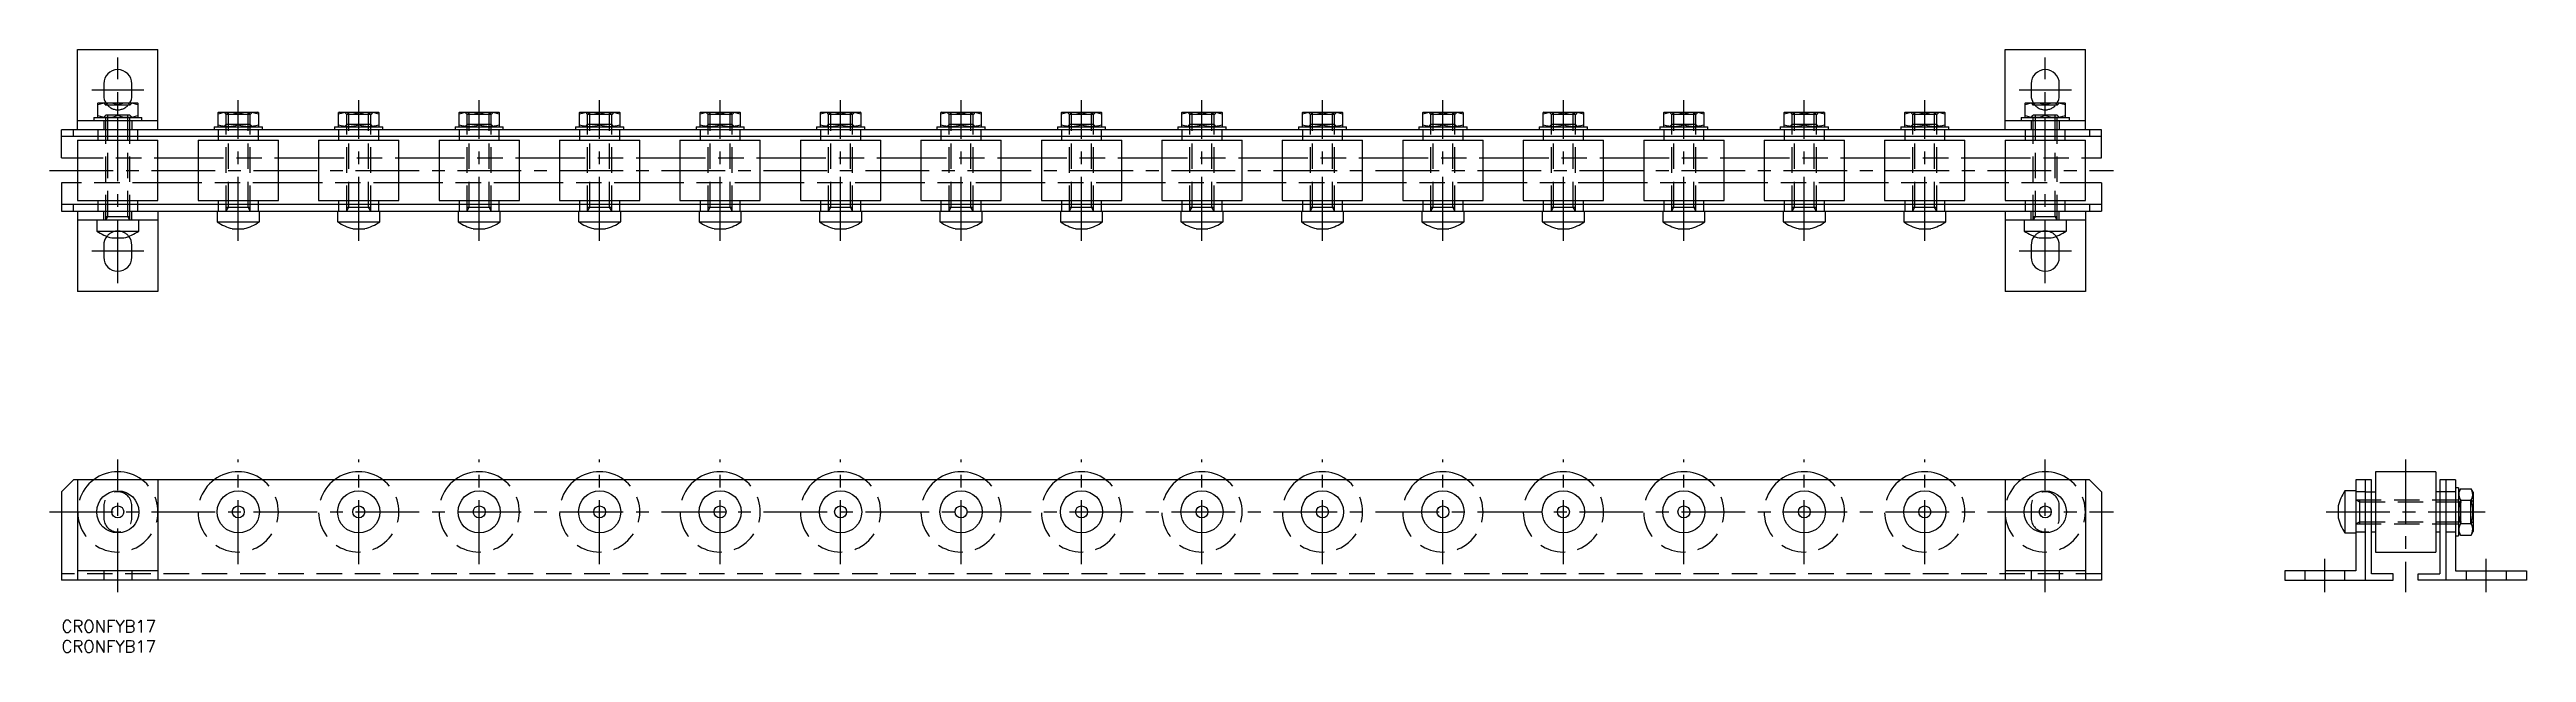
# Model space of a CAD drawing. Extents: x -3 to 614, y -8 to 142.
import ezdxf

# ---------------------------------------------------------------- set-up
doc = ezdxf.new("R2010")
doc.units = 0
doc.header["$LTSCALE"] = 0.5
doc.linetypes.add('CENTER', pattern=[50.8, 31.75, -6.35, 6.35, -6.35])
doc.linetypes.add('DASHED', pattern=[19.05, 12.7, -6.35])
for name, color, linetype in [('MSM_CENTER', 1, 'CENTER'), ('MSM_CONTINUOUS', 7, 'CONTINUOUS'), ('MSM_DASHED', 4, 'DASHED'), ('MSM_PART_NUMBER', 7, 'CONTINUOUS')]:
    doc.layers.add(name, color=color, linetype=linetype)
doc.styles.get("Standard").update_dxf_attribs({"font": 'txt.shx', "height": 3, "bigfont": 'bigfont.shx'})

# ---------------------------------------------------------------- blocks, each defined once
blk = doc.blocks.new('*U45')
at = {"layer": 'MSM_PART_NUMBER'}
blk.add_text('CRONFYB17', height=3, dxfattribs=at).set_placement((0, -3))
blk = doc.blocks.new('*U46')
at = {"layer": 'MSM_PART_NUMBER'}
blk.add_text('CRONFYB17', height=3, dxfattribs=at).set_placement((0, -8))

msp = doc.modelspace()

# ---------------------------------------------------------------- linework, layer by layer
at = {"layer": 'MSM_CENTER'}
for p, q in [((14, 83.91), (14, 140.11)), ((494, 83.91), (494, 140.11)), ((7.5, 132.11), (20.5, 132.11)), ((487.5, 132.11), (500.5, 132.11)), ((44, 94.51), (44, 129.51)), ((74, 94.51), (74, 129.51)), ((104, 94.51), (104, 129.51)), ((134, 94.51), (134, 129.51)), ((164, 94.51), (164, 129.51)), ((194, 94.51), (194, 129.51)), ((224, 94.51), (224, 129.51)), ((254, 94.51), (254, 129.51)), ((284, 94.51), (284, 129.51)), ((314, 94.51), (314, 129.51)), ((344, 94.51), (344, 129.51)), ((374, 94.51), (374, 129.51)), ((404, 94.51), (404, 129.51)), ((434, 94.51), (434, 129.51)), ((464, 94.51), (464, 129.51)), ((-3, 112.01), (511, 112.01)), ((20.5, 91.91), (7.5, 91.91)), ((500.5, 91.91), (487.5, 91.91)), ((14, 7), (14, 40)), ((44, 14), (44, 40)), ((74, 14), (74, 40)), ((104, 14), (104, 40)), ((134, 14), (134, 40)), ((164, 14), (164, 40)), ((194, 14), (194, 40)), ((224, 14), (224, 40)), ((254, 14), (254, 40)), ((284, 14), (284, 40)), ((314, 14), (314, 40)), ((344, 14), (344, 40)), ((374, 14), (374, 40)), ((404, 14), (404, 40)), ((434, 14), (434, 40)), ((464, 14), (464, 40)), ((494, 7), (494, 40)), ((583.74, 40), (583.74, 7)), ((-3, 27), (511, 27)), ((563.94, 27), (603.54, 27)), ((563.64, 7), (563.64, 15.3)), ((603.84, 7), (603.84, 15.3))]:
    msp.add_line(p, q, dxfattribs=at)
at = {"layer": 'MSM_CONTINUOUS'}
for p, q in [((4, 122.11), (4, 142.11)), ((4, 142.11), (24, 142.11)), ((24, 122.11), (24, 142.11)), ((484, 122.11), (484, 142.11)), ((484, 142.11), (504, 142.11)), ((504, 122.11), (504, 142.11)), ((10.5, 133.61), (10.5, 130.61)), ((17.5, 130.61), (17.5, 133.61)), ((490.5, 133.61), (490.5, 130.61)), ((497.5, 130.61), (497.5, 133.61)), ((4, 124.41), (24, 124.41)), ((8, 125.21), (8, 124.41)), ((8, 125.21), (20, 125.21)), ((9.1, 128.81), (9, 128.75)), ((9, 125.27), (9, 128.75)), ((9, 125.27), (9.1, 125.21)), ((9.1, 128.81), (18.9, 128.81)), ((14, 125.72), (14, 128.31)), ((19, 128.75), (18.9, 128.81)), ((18.9, 125.21), (19, 125.27)), ((19, 128.75), (19, 125.27)), ((20, 124.41), (20, 125.21)), ((39.1, 126.51), (39, 126.45)), ((39, 122.97), (39, 126.45)), ((39.1, 126.51), (48.9, 126.51)), ((44, 123.42), (44, 126.01)), ((49, 126.45), (48.9, 126.51)), ((49, 126.45), (49, 122.97)), ((69.1, 126.51), (69, 126.45)), ((69, 122.97), (69, 126.45)), ((69.1, 126.51), (78.9, 126.51)), ((74, 123.42), (74, 126.01)), ((79, 126.45), (78.9, 126.51)), ((79, 126.45), (79, 122.97)), ((99.1, 126.51), (99, 126.45)), ((99, 122.97), (99, 126.45)), ((99.1, 126.51), (108.9, 126.51)), ((104, 123.42), (104, 126.01)), ((109, 126.45), (108.9, 126.51)), ((109, 126.45), (109, 122.97)), ((129.1, 126.51), (129, 126.45)), ((129, 122.97), (129, 126.45)), ((129.1, 126.51), (138.9, 126.51)), ((134, 123.42), (134, 126.01)), ((139, 126.45), (138.9, 126.51)), ((139, 126.45), (139, 122.97)), ((159.1, 126.51), (159, 126.45)), ((159, 122.97), (159, 126.45)), ((159.1, 126.51), (168.9, 126.51)), ((164, 123.42), (164, 126.01)), ((169, 126.45), (168.9, 126.51)), ((169, 126.45), (169, 122.97)), ((189.1, 126.51), (189, 126.45)), ((189, 122.97), (189, 126.45)), ((189.1, 126.51), (198.9, 126.51)), ((194, 123.42), (194, 126.01)), ((199, 126.45), (198.9, 126.51)), ((199, 126.45), (199, 122.97)), ((219.1, 126.51), (219, 126.45)), ((219, 122.97), (219, 126.45)), ((219.1, 126.51), (228.9, 126.51)), ((224, 123.42), (224, 126.01)), ((229, 126.45), (228.9, 126.51)), ((229, 126.45), (229, 122.97)), ((249.1, 126.51), (249, 126.45)), ((249, 122.97), (249, 126.45)), ((249.1, 126.51), (258.9, 126.51)), ((254, 123.42), (254, 126.01)), ((259, 126.45), (258.9, 126.51)), ((259, 126.45), (259, 122.97)), ((279.1, 126.51), (279, 126.45)), ((279, 122.97), (279, 126.45)), ((279.1, 126.51), (288.9, 126.51)), ((284, 123.42), (284, 126.01)), ((289, 126.45), (288.9, 126.51)), ((289, 126.45), (289, 122.97)), ((309.1, 126.51), (309, 126.45)), ((309, 122.97), (309, 126.45)), ((309.1, 126.51), (318.9, 126.51)), ((314, 123.42), (314, 126.01)), ((319, 126.45), (318.9, 126.51)), ((319, 126.45), (319, 122.97)), ((339.1, 126.51), (339, 126.45)), ((339, 122.97), (339, 126.45)), ((339.1, 126.51), (348.9, 126.51)), ((344, 123.42), (344, 126.01)), ((349, 126.45), (348.9, 126.51)), ((349, 126.45), (349, 122.97)), ((369.1, 126.51), (369, 126.45)), ((369, 122.97), (369, 126.45)), ((369.1, 126.51), (378.9, 126.51)), ((374, 123.42), (374, 126.01)), ((379, 126.45), (378.9, 126.51)), ((379, 126.45), (379, 122.97)), ((399.1, 126.51), (399, 126.45)), ((399, 122.97), (399, 126.45)), ((399.1, 126.51), (408.9, 126.51)), ((404, 123.42), (404, 126.01)), ((409, 126.45), (408.9, 126.51)), ((409, 126.45), (409, 122.97)), ((429.1, 126.51), (429, 126.45)), ((429, 122.97), (429, 126.45)), ((429.1, 126.51), (438.9, 126.51)), ((434, 123.42), (434, 126.01)), ((439, 126.45), (438.9, 126.51)), ((439, 126.45), (439, 122.97)), ((459.1, 126.51), (459, 126.45)), ((459, 122.97), (459, 126.45)), ((459.1, 126.51), (468.9, 126.51)), ((464, 123.42), (464, 126.01)), ((469, 126.45), (468.9, 126.51)), ((469, 126.45), (469, 122.97)), ((484, 124.41), (504, 124.41)), ((488, 125.21), (488, 124.41)), ((488, 125.21), (500, 125.21)), ((489.1, 128.81), (489, 128.75)), ((489, 125.27), (489, 128.75)), ((489, 125.27), (489.1, 125.21)), ((489.1, 128.81), (498.9, 128.81)), ((494, 125.72), (494, 128.31)), ((499, 128.75), (498.9, 128.81)), ((498.9, 125.21), (499, 125.27)), ((499, 128.75), (499, 125.27)), ((500, 124.41), (500, 125.21)), ((0, 115.11), (0, 122.11)), ((508, 122.11), (0, 122.11)), ((0, 120.51), (508, 120.51)), ((3, 120.51), (3, 122.11)), ((4, 119.51), (4, 104.51)), ((4, 119.51), (24, 119.51)), ((9, 120.51), (9, 119.51)), ((19, 119.51), (19, 120.51)), ((24, 104.51), (24, 119.51)), ((34, 119.51), (34, 104.51)), ((34, 119.51), (54, 119.51)), ((38, 122.91), (38, 122.11)), ((38, 122.91), (50, 122.91)), ((39, 122.97), (39.1, 122.91)), ((39, 120.51), (39, 119.51)), ((48.9, 122.91), (49, 122.97)), ((49, 119.51), (49, 120.51)), ((50, 122.11), (50, 122.91)), ((54, 104.51), (54, 119.51)), ((64, 119.51), (64, 104.51)), ((64, 119.51), (84, 119.51)), ((68, 122.91), (68, 122.11)), ((68, 122.91), (80, 122.91)), ((69, 122.97), (69.1, 122.91)), ((69, 120.51), (69, 119.51)), ((78.9, 122.91), (79, 122.97)), ((79, 119.51), (79, 120.51)), ((80, 122.11), (80, 122.91)), ((84, 104.51), (84, 119.51)), ((94, 119.51), (94, 104.51)), ((94, 119.51), (114, 119.51)), ((98, 122.91), (98, 122.11)), ((98, 122.91), (110, 122.91)), ((99, 122.97), (99.1, 122.91)), ((99, 120.51), (99, 119.51)), ((108.9, 122.91), (109, 122.97)), ((109, 119.51), (109, 120.51)), ((110, 122.11), (110, 122.91)), ((114, 104.51), (114, 119.51)), ((124, 119.51), (124, 104.51)), ((124, 119.51), (144, 119.51)), ((128, 122.91), (128, 122.11)), ((128, 122.91), (140, 122.91)), ((129, 122.97), (129.1, 122.91)), ((129, 120.51), (129, 119.51)), ((138.9, 122.91), (139, 122.97)), ((139, 119.51), (139, 120.51)), ((140, 122.11), (140, 122.91)), ((144, 104.51), (144, 119.51)), ((154, 119.51), (154, 104.51)), ((154, 119.51), (174, 119.51)), ((158, 122.91), (158, 122.11)), ((158, 122.91), (170, 122.91)), ((159, 122.97), (159.1, 122.91)), ((159, 120.51), (159, 119.51)), ((168.9, 122.91), (169, 122.97)), ((169, 119.51), (169, 120.51)), ((170, 122.11), (170, 122.91)), ((174, 104.51), (174, 119.51)), ((184, 119.51), (184, 104.51)), ((184, 119.51), (204, 119.51)), ((188, 122.91), (188, 122.11)), ((188, 122.91), (200, 122.91)), ((189, 122.97), (189.1, 122.91)), ((189, 120.51), (189, 119.51)), ((198.9, 122.91), (199, 122.97)), ((199, 119.51), (199, 120.51)), ((200, 122.11), (200, 122.91)), ((204, 104.51), (204, 119.51)), ((214, 119.51), (214, 104.51)), ((214, 119.51), (234, 119.51)), ((218, 122.91), (218, 122.11)), ((218, 122.91), (230, 122.91)), ((219, 122.97), (219.1, 122.91)), ((219, 120.51), (219, 119.51)), ((228.9, 122.91), (229, 122.97)), ((229, 119.51), (229, 120.51)), ((230, 122.11), (230, 122.91)), ((234, 104.51), (234, 119.51)), ((244, 119.51), (244, 104.51)), ((244, 119.51), (264, 119.51)), ((248, 122.91), (248, 122.11)), ((248, 122.91), (260, 122.91)), ((249, 122.97), (249.1, 122.91)), ((249, 120.51), (249, 119.51)), ((258.9, 122.91), (259, 122.97)), ((259, 119.51), (259, 120.51)), ((260, 122.11), (260, 122.91)), ((264, 104.51), (264, 119.51)), ((274, 119.51), (274, 104.51)), ((274, 119.51), (294, 119.51)), ((278, 122.91), (278, 122.11)), ((278, 122.91), (290, 122.91)), ((279, 122.97), (279.1, 122.91)), ((279, 120.51), (279, 119.51)), ((288.9, 122.91), (289, 122.97)), ((289, 119.51), (289, 120.51)), ((290, 122.11), (290, 122.91)), ((294, 104.51), (294, 119.51)), ((304, 119.51), (304, 104.51)), ((304, 119.51), (324, 119.51)), ((308, 122.91), (308, 122.11)), ((308, 122.91), (320, 122.91)), ((309, 122.97), (309.1, 122.91)), ((309, 120.51), (309, 119.51)), ((318.9, 122.91), (319, 122.97)), ((319, 119.51), (319, 120.51)), ((320, 122.11), (320, 122.91)), ((324, 104.51), (324, 119.51)), ((334, 119.51), (334, 104.51)), ((334, 119.51), (354, 119.51)), ((338, 122.91), (338, 122.11)), ((338, 122.91), (350, 122.91)), ((339, 122.97), (339.1, 122.91)), ((339, 120.51), (339, 119.51)), ((348.9, 122.91), (349, 122.97)), ((349, 119.51), (349, 120.51)), ((350, 122.11), (350, 122.91)), ((354, 104.51), (354, 119.51)), ((364, 119.51), (364, 104.51)), ((364, 119.51), (384, 119.51)), ((368, 122.91), (368, 122.11)), ((368, 122.91), (380, 122.91)), ((369, 122.97), (369.1, 122.91)), ((369, 120.51), (369, 119.51)), ((378.9, 122.91), (379, 122.97)), ((379, 119.51), (379, 120.51)), ((380, 122.11), (380, 122.91)), ((384, 104.51), (384, 119.51)), ((394, 119.51), (394, 104.51)), ((394, 119.51), (414, 119.51)), ((398, 122.91), (398, 122.11)), ((398, 122.91), (410, 122.91)), ((399, 122.97), (399.1, 122.91)), ((399, 120.51), (399, 119.51)), ((408.9, 122.91), (409, 122.97)), ((409, 119.51), (409, 120.51)), ((410, 122.11), (410, 122.91)), ((414, 104.51), (414, 119.51)), ((424, 119.51), (424, 104.51)), ((424, 119.51), (444, 119.51)), ((428, 122.91), (428, 122.11)), ((428, 122.91), (440, 122.91)), ((429, 122.97), (429.1, 122.91)), ((429, 120.51), (429, 119.51)), ((438.9, 122.91), (439, 122.97)), ((439, 119.51), (439, 120.51)), ((440, 122.11), (440, 122.91)), ((444, 104.51), (444, 119.51)), ((454, 119.51), (454, 104.51)), ((454, 119.51), (474, 119.51)), ((458, 122.91), (458, 122.11)), ((458, 122.91), (470, 122.91)), ((459, 122.97), (459.1, 122.91)), ((459, 120.51), (459, 119.51)), ((468.9, 122.91), (469, 122.97)), ((469, 119.51), (469, 120.51)), ((470, 122.11), (470, 122.91)), ((474, 104.51), (474, 119.51)), ((484, 119.51), (484, 104.51)), ((484, 119.51), (504, 119.51)), ((489, 120.51), (489, 119.51)), ((499, 119.51), (499, 120.51)), ((504, 104.51), (504, 119.51)), ((505, 122.11), (505, 120.51)), ((508, 115.11), (508, 122.11)), ((0, 115.11), (4, 115.11)), ((24, 115.11), (34, 115.11)), ((54, 115.11), (64, 115.11)), ((84, 115.11), (94, 115.11)), ((114, 115.11), (124, 115.11)), ((144, 115.11), (154, 115.11)), ((174, 115.11), (184, 115.11)), ((204, 115.11), (214, 115.11)), ((234, 115.11), (244, 115.11)), ((264, 115.11), (274, 115.11)), ((294, 115.11), (304, 115.11)), ((324, 115.11), (334, 115.11)), ((354, 115.11), (364, 115.11)), ((384, 115.11), (394, 115.11)), ((414, 115.11), (424, 115.11)), ((444, 115.11), (454, 115.11)), ((474, 115.11), (484, 115.11)), ((504, 115.11), (508, 115.11)), ((0, 108.91), (0, 101.91)), ((4, 108.91), (0, 108.91)), ((34, 108.91), (24, 108.91)), ((64, 108.91), (54, 108.91)), ((94, 108.91), (84, 108.91)), ((124, 108.91), (114, 108.91)), ((154, 108.91), (144, 108.91)), ((184, 108.91), (174, 108.91)), ((214, 108.91), (204, 108.91)), ((244, 108.91), (234, 108.91)), ((274, 108.91), (264, 108.91)), ((304, 108.91), (294, 108.91)), ((334, 108.91), (324, 108.91)), ((364, 108.91), (354, 108.91)), ((394, 108.91), (384, 108.91)), ((424, 108.91), (414, 108.91)), ((454, 108.91), (444, 108.91)), ((484, 108.91), (474, 108.91)), ((508, 108.91), (504, 108.91)), ((508, 108.91), (508, 101.91)), ((508, 103.51), (0, 103.51)), ((0, 101.91), (508, 101.91)), ((3, 101.91), (3, 103.51)), ((4, 104.51), (24, 104.51)), ((4, 101.91), (4, 81.91)), ((24, 99.61), (4, 99.61)), ((8.75, 99.61), (8.75, 96.9)), ((9, 104.51), (9, 103.51)), ((19, 103.51), (19, 104.51)), ((19.25, 96.9), (19.25, 99.61)), ((24, 101.91), (24, 81.91)), ((34, 104.51), (54, 104.51)), ((38.75, 101.91), (38.75, 99.2)), ((38.75, 99.2), (49.25, 99.2)), ((39, 104.51), (39, 103.51)), ((49, 103.51), (49, 104.51)), ((49.25, 99.2), (49.25, 101.91)), ((64, 104.51), (84, 104.51)), ((68.75, 101.91), (68.75, 99.2)), ((68.75, 99.2), (79.25, 99.2)), ((69, 104.51), (69, 103.51)), ((79, 103.51), (79, 104.51)), ((79.25, 99.2), (79.25, 101.91)), ((94, 104.51), (114, 104.51)), ((98.75, 101.91), (98.75, 99.2)), ((98.75, 99.2), (109.25, 99.2)), ((99, 104.51), (99, 103.51)), ((109, 103.51), (109, 104.51)), ((109.25, 99.2), (109.25, 101.91)), ((124, 104.51), (144, 104.51)), ((128.75, 101.91), (128.75, 99.2)), ((128.75, 99.2), (139.25, 99.2)), ((129, 104.51), (129, 103.51)), ((139, 103.51), (139, 104.51)), ((139.25, 99.2), (139.25, 101.91)), ((154, 104.51), (174, 104.51)), ((158.75, 101.91), (158.75, 99.2)), ((158.75, 99.2), (169.25, 99.2)), ((159, 104.51), (159, 103.51)), ((169, 103.51), (169, 104.51)), ((169.25, 99.2), (169.25, 101.91)), ((184, 104.51), (204, 104.51)), ((188.75, 101.91), (188.75, 99.2)), ((188.75, 99.2), (199.25, 99.2)), ((189, 104.51), (189, 103.51)), ((199, 103.51), (199, 104.51)), ((199.25, 99.2), (199.25, 101.91)), ((214, 104.51), (234, 104.51)), ((218.75, 101.91), (218.75, 99.2)), ((218.75, 99.2), (229.25, 99.2)), ((219, 104.51), (219, 103.51)), ((229, 103.51), (229, 104.51)), ((229.25, 99.2), (229.25, 101.91)), ((244, 104.51), (264, 104.51)), ((248.75, 101.91), (248.75, 99.2)), ((248.75, 99.2), (259.25, 99.2)), ((249, 104.51), (249, 103.51)), ((259, 103.51), (259, 104.51)), ((259.25, 99.2), (259.25, 101.91)), ((274, 104.51), (294, 104.51)), ((278.75, 101.91), (278.75, 99.2)), ((278.75, 99.2), (289.25, 99.2)), ((279, 104.51), (279, 103.51)), ((289, 103.51), (289, 104.51)), ((289.25, 99.2), (289.25, 101.91)), ((304, 104.51), (324, 104.51)), ((308.75, 101.91), (308.75, 99.2)), ((308.75, 99.2), (319.25, 99.2)), ((309, 104.51), (309, 103.51)), ((319, 103.51), (319, 104.51)), ((319.25, 99.2), (319.25, 101.91)), ((334, 104.51), (354, 104.51)), ((338.75, 101.91), (338.75, 99.2)), ((338.75, 99.2), (349.25, 99.2)), ((339, 104.51), (339, 103.51)), ((349, 103.51), (349, 104.51)), ((349.25, 99.2), (349.25, 101.91)), ((364, 104.51), (384, 104.51)), ((368.75, 101.91), (368.75, 99.2)), ((368.75, 99.2), (379.25, 99.2)), ((369, 104.51), (369, 103.51)), ((379, 103.51), (379, 104.51)), ((379.25, 99.2), (379.25, 101.91)), ((394, 104.51), (414, 104.51)), ((398.75, 101.91), (398.75, 99.2)), ((398.75, 99.2), (409.25, 99.2)), ((399, 104.51), (399, 103.51)), ((409, 103.51), (409, 104.51)), ((409.25, 99.2), (409.25, 101.91)), ((424, 104.51), (444, 104.51)), ((428.75, 101.91), (428.75, 99.2)), ((428.75, 99.2), (439.25, 99.2)), ((429, 104.51), (429, 103.51)), ((439, 103.51), (439, 104.51)), ((439.25, 99.2), (439.25, 101.91)), ((454, 104.51), (474, 104.51)), ((458.75, 101.91), (458.75, 99.2)), ((458.75, 99.2), (469.25, 99.2)), ((459, 104.51), (459, 103.51)), ((469, 103.51), (469, 104.51)), ((469.25, 99.2), (469.25, 101.91)), ((484, 104.51), (504, 104.51)), ((484, 101.91), (484, 81.91)), ((504, 99.61), (484, 99.61)), ((488.75, 99.61), (488.75, 96.9)), ((489, 104.51), (489, 103.51)), ((499, 103.51), (499, 104.51)), ((499.25, 96.9), (499.25, 99.61)), ((504, 101.91), (504, 81.91)), ((505, 103.51), (505, 101.91)), ((8.75, 96.9), (19.25, 96.9)), ((10.5, 93.41), (10.5, 90.41)), ((12.51, 95.21), (15.49, 95.21)), ((17.5, 90.41), (17.5, 93.41)), ((42.51, 97.51), (45.49, 97.51)), ((72.51, 97.51), (75.49, 97.51)), ((102.51, 97.51), (105.49, 97.51)), ((132.51, 97.51), (135.49, 97.51)), ((162.51, 97.51), (165.49, 97.51)), ((192.51, 97.51), (195.49, 97.51)), ((222.51, 97.51), (225.49, 97.51)), ((252.51, 97.51), (255.49, 97.51)), ((282.51, 97.51), (285.49, 97.51)), ((312.51, 97.51), (315.49, 97.51)), ((342.51, 97.51), (345.49, 97.51)), ((372.51, 97.51), (375.49, 97.51)), ((402.51, 97.51), (405.49, 97.51)), ((432.51, 97.51), (435.49, 97.51)), ((462.51, 97.51), (465.49, 97.51)), ((488.75, 96.9), (499.25, 96.9)), ((490.5, 93.41), (490.5, 90.41)), ((492.51, 95.21), (495.49, 95.21)), ((497.5, 90.41), (497.5, 93.41)), ((24, 81.91), (4, 81.91)), ((504, 81.91), (484, 81.91)), ((0, 32), (3, 35)), ((0, 32), (0, 10)), ((505, 35), (3, 35)), ((4, 35), (4, 10)), ((24, 35), (24, 10)), ((484, 35), (484, 10)), ((504, 35), (504, 10)), ((505, 35), (508, 32)), ((508, 32), (508, 10)), ((568.63, 32.25), (568.63, 21.75)), ((571.34, 32.25), (568.63, 32.25)), ((575.24, 35), (571.34, 35)), ((571.34, 35), (571.34, 12.3)), ((573.64, 35), (573.64, 10)), ((573.64, 32), (576.24, 32)), ((575.24, 11.6), (575.24, 35)), ((576.24, 37), (576.24, 17)), ((591.24, 37), (576.24, 37)), ((591.24, 37), (591.24, 17)), ((593.84, 32), (591.24, 32)), ((592.24, 35), (592.24, 11.6)), ((596.14, 35), (592.24, 35)), ((593.84, 10), (593.84, 35)), ((596.14, 35), (596.14, 12.3)), ((596.94, 33), (596.14, 33)), ((596.94, 33), (596.94, 21)), ((597.44, 32.77), (596.94, 31.9)), ((597.44, 32.77), (600.03, 32.77)), ((600.54, 31.9), (600.03, 32.77)), ((600.54, 31.9), (600.54, 22.1)), ((566.94, 28.49), (566.94, 25.51)), ((597.44, 29.89), (600.03, 29.89)), ((568.63, 21.75), (571.34, 21.75)), ((575.24, 22), (576.24, 22)), ((591.24, 22), (592.24, 22)), ((596.14, 21), (596.94, 21)), ((596.94, 22.1), (597.44, 21.23)), ((597.44, 24.11), (600.03, 24.11)), ((597.44, 21.23), (600.03, 21.23)), ((600.03, 21.23), (600.54, 22.1)), ((576.24, 17), (591.24, 17)), ((508, 10), (0, 10)), ((24, 12.3), (4, 12.3)), ((504, 12.3), (484, 12.3)), ((571.34, 12.3), (553.64, 12.3)), ((553.64, 12.3), (553.64, 10)), ((553.64, 10), (580.64, 10)), ((580.64, 11.6), (575.24, 11.6)), ((580.64, 10), (580.64, 11.6)), ((586.84, 11.6), (592.24, 11.6)), ((586.84, 10), (586.84, 11.6)), ((613.84, 10), (586.84, 10)), ((596.14, 12.3), (613.84, 12.3)), ((613.84, 12.3), (613.84, 10))]:
    msp.add_line(p, q, dxfattribs=at)
for centre, radius in [((14, 27), 5.25), ((44, 27), 5.25), ((74, 27), 5.25), ((104, 27), 5.25), ((134, 27), 5.25), ((164, 27), 5.25), ((194, 27), 5.25), ((224, 27), 5.25), ((254, 27), 5.25), ((284, 27), 5.25), ((314, 27), 5.25), ((344, 27), 5.25), ((374, 27), 5.25), ((404, 27), 5.25), ((434, 27), 5.25), ((464, 27), 5.25), ((494, 27), 5.25), ((14, 27), 1.49), ((44, 27), 1.49), ((74, 27), 1.49), ((104, 27), 1.49), ((134, 27), 1.49), ((164, 27), 1.49), ((194, 27), 1.49), ((224, 27), 1.49), ((254, 27), 1.49), ((284, 27), 1.49), ((314, 27), 1.49), ((344, 27), 1.49), ((374, 27), 1.49), ((404, 27), 1.49), ((434, 27), 1.49), ((464, 27), 1.49), ((494, 27), 1.49)]:
    msp.add_circle(centre, radius, dxfattribs=at)
for centre, radius, start, end in [((14, 133.61), 3.5, 0, 180), ((494, 133.61), 3.5, 0, 180), ((14, 130.61), 3.5, 180, 210.94972), ((14, 130.61), 3.5, 329.05028, 0), ((494, 130.61), 3.5, 180, 210.94972), ((494, 130.61), 3.5, 329.05028, 0), ((11.5, 121.38), 7.37, 70.15922, 109.84078), ((11.5, 132.64), 7.37, 250.15922, 289.84078), ((16.5, 121.38), 7.37, 70.15922, 109.84078), ((16.5, 132.64), 7.37, 250.15922, 289.84078), ((41.5, 119.08), 7.37, 70.15922, 109.84078), ((41.5, 130.34), 7.37, 250.15922, 289.84078), ((46.5, 119.08), 7.37, 70.15922, 109.84078), ((46.5, 130.34), 7.37, 250.15922, 289.84078), ((71.5, 119.08), 7.37, 70.15922, 109.84078), ((71.5, 130.34), 7.37, 250.15922, 289.84078), ((76.5, 119.08), 7.37, 70.15922, 109.84078), ((76.5, 130.34), 7.37, 250.15922, 289.84078), ((101.5, 119.08), 7.37, 70.15922, 109.84078), ((101.5, 130.34), 7.37, 250.15922, 289.84078), ((106.5, 119.08), 7.37, 70.15922, 109.84078), ((106.5, 130.34), 7.37, 250.15922, 289.84078), ((131.5, 119.08), 7.37, 70.15922, 109.84078), ((131.5, 130.34), 7.37, 250.15922, 289.84078), ((136.5, 119.08), 7.37, 70.15922, 109.84078), ((136.5, 130.34), 7.37, 250.15922, 289.84078), ((161.5, 119.08), 7.37, 70.15922, 109.84078), ((161.5, 130.34), 7.37, 250.15922, 289.84078), ((166.5, 119.08), 7.37, 70.15922, 109.84078), ((166.5, 130.34), 7.37, 250.15922, 289.84078), ((191.5, 119.08), 7.37, 70.15922, 109.84078), ((191.5, 130.34), 7.37, 250.15922, 289.84078), ((196.5, 119.08), 7.37, 70.15922, 109.84078), ((196.5, 130.34), 7.37, 250.15922, 289.84078), ((221.5, 119.08), 7.37, 70.15922, 109.84078), ((221.5, 130.34), 7.37, 250.15922, 289.84078), ((226.5, 119.08), 7.37, 70.15922, 109.84078), ((226.5, 130.34), 7.37, 250.15922, 289.84078), ((251.5, 119.08), 7.37, 70.15922, 109.84078), ((251.5, 130.34), 7.37, 250.15922, 289.84078), ((256.5, 119.08), 7.37, 70.15922, 109.84078), ((256.5, 130.34), 7.37, 250.15922, 289.84078), ((281.5, 119.08), 7.37, 70.15922, 109.84078), ((281.5, 130.34), 7.37, 250.15922, 289.84078), ((286.5, 119.08), 7.37, 70.15922, 109.84078), ((286.5, 130.34), 7.37, 250.15922, 289.84078), ((311.5, 119.08), 7.37, 70.15922, 109.84078), ((311.5, 130.34), 7.37, 250.15922, 289.84078), ((316.5, 119.08), 7.37, 70.15922, 109.84078), ((316.5, 130.34), 7.37, 250.15922, 289.84078), ((341.5, 119.08), 7.37, 70.15922, 109.84078), ((341.5, 130.34), 7.37, 250.15922, 289.84078), ((346.5, 119.08), 7.37, 70.15922, 109.84078), ((346.5, 130.34), 7.37, 250.15922, 289.84078), ((371.5, 119.08), 7.37, 70.15922, 109.84078), ((371.5, 130.34), 7.37, 250.15922, 289.84078), ((376.5, 119.08), 7.37, 70.15922, 109.84078), ((376.5, 130.34), 7.37, 250.15922, 289.84078), ((401.5, 119.08), 7.37, 70.15922, 109.84078), ((401.5, 130.34), 7.37, 250.15922, 289.84078), ((406.5, 119.08), 7.37, 70.15922, 109.84078), ((406.5, 130.34), 7.37, 250.15922, 289.84078), ((431.5, 119.08), 7.37, 70.15922, 109.84078), ((431.5, 130.34), 7.37, 250.15922, 289.84078), ((436.5, 119.08), 7.37, 70.15922, 109.84078), ((436.5, 130.34), 7.37, 250.15922, 289.84078), ((461.5, 119.08), 7.37, 70.15922, 109.84078), ((461.5, 130.34), 7.37, 250.15922, 289.84078), ((466.5, 119.08), 7.37, 70.15922, 109.84078), ((466.5, 130.34), 7.37, 250.15922, 289.84078), ((491.5, 121.38), 7.37, 70.15922, 109.84078), ((491.5, 132.64), 7.37, 250.15922, 289.84078), ((496.5, 121.38), 7.37, 70.15922, 109.84078), ((496.5, 132.64), 7.37, 250.15922, 289.84078), ((45.54, 109.25), 12.12, 235.94449, 255.52141), ((42.46, 109.25), 12.12, 284.47859, 304.05551), ((75.54, 109.25), 12.12, 235.94449, 255.52141), ((72.46, 109.25), 12.12, 284.47859, 304.05551), ((105.54, 109.25), 12.12, 235.94449, 255.52141), ((102.46, 109.25), 12.12, 284.47859, 304.05551), ((135.54, 109.25), 12.12, 235.94449, 255.52141), ((132.46, 109.25), 12.12, 284.47859, 304.05551), ((165.54, 109.25), 12.12, 235.94449, 255.52141), ((162.46, 109.25), 12.12, 284.47859, 304.05551), ((195.54, 109.25), 12.12, 235.94449, 255.52141), ((192.46, 109.25), 12.12, 284.47859, 304.05551), ((225.54, 109.25), 12.12, 235.94449, 255.52141), ((222.46, 109.25), 12.12, 284.47859, 304.05551), ((255.54, 109.25), 12.12, 235.94449, 255.52141), ((252.46, 109.25), 12.12, 284.47859, 304.05551), ((285.54, 109.25), 12.12, 235.94449, 255.52141), ((282.46, 109.25), 12.12, 284.47859, 304.05551), ((315.54, 109.25), 12.12, 235.94449, 255.52141), ((312.46, 109.25), 12.12, 284.47859, 304.05551), ((345.54, 109.25), 12.12, 235.94449, 255.52141), ((342.46, 109.25), 12.12, 284.47859, 304.05551), ((375.54, 109.25), 12.12, 235.94449, 255.52141), ((372.46, 109.25), 12.12, 284.47859, 304.05551), ((405.54, 109.25), 12.12, 235.94449, 255.52141), ((402.46, 109.25), 12.12, 284.47859, 304.05551), ((435.54, 109.25), 12.12, 235.94449, 255.52141), ((432.46, 109.25), 12.12, 284.47859, 304.05551), ((465.54, 109.25), 12.12, 235.94449, 255.52141), ((462.46, 109.25), 12.12, 284.47859, 304.05551), ((15.54, 106.95), 12.12, 235.94449, 255.52141), ((14, 93.41), 3.5, 141.2477, 180), ((12.46, 106.95), 12.12, 284.47859, 304.05551), ((14, 93.41), 3.5, 0, 38.7523), ((495.54, 106.95), 12.12, 235.94449, 255.52141), ((494, 93.41), 3.5, 141.2477, 180), ((492.46, 106.95), 12.12, 284.47859, 304.05551), ((494, 93.41), 3.5, 0, 38.7523), ((14, 90.41), 3.5, 180, 0), ((494, 90.41), 3.5, 180, 0), ((14, 27), 10, 53.1301, 126.8699), ((44, 27), 10, 53.1301, 126.8699), ((74, 27), 10, 53.1301, 126.8699), ((104, 27), 10, 53.1301, 126.8699), ((134, 27), 10, 53.1301, 126.8699), ((164, 27), 10, 53.1301, 126.8699), ((194, 27), 10, 53.1301, 126.8699), ((224, 27), 10, 53.1301, 126.8699), ((254, 27), 10, 53.1301, 126.8699), ((284, 27), 10, 53.1301, 126.8699), ((314, 27), 10, 53.1301, 126.8699), ((344, 27), 10, 53.1301, 126.8699), ((374, 27), 10, 53.1301, 126.8699), ((404, 27), 10, 53.1301, 126.8699), ((434, 27), 10, 53.1301, 126.8699), ((464, 27), 10, 53.1301, 126.8699), ((494, 27), 10, 53.1301, 126.8699), ((578.67, 25.46), 12.12, 145.94449, 165.52141), ((599.55, 31.33), 2.56, 154.35735, 214.35735), ((597.92, 31.33), 2.56, 325.64265, 25.64265), ((578.67, 28.54), 12.12, 194.47859, 214.05551), ((606.6, 27), 9.61, 162.51237, 197.48763), ((590.87, 27), 9.61, 342.51237, 17.48763), ((599.55, 22.67), 2.56, 145.64265, 205.64265), ((597.92, 22.67), 2.56, 334.35735, 34.35735)]:
    msp.add_arc(centre, radius, start, end, dxfattribs=at)
at = {"layer": 'MSM_DASHED'}
for p, q in [((10.46, 128.81), (11, 128.27)), ((10.46, 125.21), (11, 125.75)), ((10.5, 124.41), (10.5, 122.11)), ((11.54, 128.81), (11, 128.27)), ((17, 128.27), (11, 128.27)), ((11, 99.61), (11, 128.27)), ((17, 125.75), (11, 125.75)), ((11.54, 100.55), (11.54, 128.81)), ((16.46, 128.81), (17, 128.27)), ((16.46, 100.55), (16.46, 128.81)), ((17.54, 128.81), (17, 128.27)), ((17, 99.61), (17, 128.27)), ((17.54, 125.21), (17, 125.75)), ((17.5, 124.41), (17.5, 122.11)), ((40.46, 126.51), (41, 125.97)), ((40.46, 122.91), (41, 123.45)), ((41.54, 126.51), (41, 125.97)), ((47, 125.97), (41, 125.97)), ((41, 101.91), (41, 125.97)), ((47, 123.45), (41, 123.45)), ((41.54, 102.85), (41.54, 126.51)), ((46.46, 126.51), (47, 125.97)), ((46.46, 102.85), (46.46, 126.51)), ((47.54, 126.51), (47, 125.97)), ((47, 101.91), (47, 125.97)), ((47.54, 122.91), (47, 123.45)), ((70.46, 126.51), (71, 125.97)), ((70.46, 122.91), (71, 123.45)), ((71.54, 126.51), (71, 125.97)), ((77, 125.97), (71, 125.97)), ((71, 101.91), (71, 125.97)), ((77, 123.45), (71, 123.45)), ((71.54, 102.85), (71.54, 126.51)), ((76.46, 126.51), (77, 125.97)), ((76.46, 102.85), (76.46, 126.51)), ((77.54, 126.51), (77, 125.97)), ((77, 101.91), (77, 125.97)), ((77.54, 122.91), (77, 123.45)), ((100.46, 126.51), (101, 125.97)), ((100.46, 122.91), (101, 123.45)), ((101.54, 126.51), (101, 125.97)), ((107, 125.97), (101, 125.97)), ((101, 101.91), (101, 125.97)), ((107, 123.45), (101, 123.45)), ((101.54, 102.85), (101.54, 126.51)), ((106.46, 126.51), (107, 125.97)), ((106.46, 102.85), (106.46, 126.51)), ((107.54, 126.51), (107, 125.97)), ((107, 101.91), (107, 125.97)), ((107.54, 122.91), (107, 123.45)), ((130.46, 126.51), (131, 125.97)), ((130.46, 122.91), (131, 123.45)), ((131.54, 126.51), (131, 125.97)), ((137, 125.97), (131, 125.97)), ((131, 101.91), (131, 125.97)), ((137, 123.45), (131, 123.45)), ((131.54, 102.85), (131.54, 126.51)), ((136.46, 126.51), (137, 125.97)), ((136.46, 102.85), (136.46, 126.51)), ((137.54, 126.51), (137, 125.97)), ((137, 101.91), (137, 125.97)), ((137.54, 122.91), (137, 123.45)), ((160.46, 126.51), (161, 125.97)), ((160.46, 122.91), (161, 123.45)), ((161.54, 126.51), (161, 125.97)), ((167, 125.97), (161, 125.97)), ((161, 101.91), (161, 125.97)), ((167, 123.45), (161, 123.45)), ((161.54, 102.85), (161.54, 126.51)), ((166.46, 126.51), (167, 125.97)), ((166.46, 102.85), (166.46, 126.51)), ((167.54, 126.51), (167, 125.97)), ((167, 101.91), (167, 125.97)), ((167.54, 122.91), (167, 123.45)), ((190.46, 126.51), (191, 125.97)), ((190.46, 122.91), (191, 123.45)), ((191.54, 126.51), (191, 125.97)), ((197, 125.97), (191, 125.97)), ((191, 101.91), (191, 125.97)), ((197, 123.45), (191, 123.45)), ((191.54, 102.85), (191.54, 126.51)), ((196.46, 126.51), (197, 125.97)), ((196.46, 102.85), (196.46, 126.51)), ((197.54, 126.51), (197, 125.97)), ((197, 101.91), (197, 125.97)), ((197.54, 122.91), (197, 123.45)), ((220.46, 126.51), (221, 125.97)), ((220.46, 122.91), (221, 123.45)), ((221.54, 126.51), (221, 125.97)), ((227, 125.97), (221, 125.97)), ((221, 101.91), (221, 125.97)), ((227, 123.45), (221, 123.45)), ((221.54, 102.85), (221.54, 126.51)), ((226.46, 126.51), (227, 125.97)), ((226.46, 102.85), (226.46, 126.51)), ((227.54, 126.51), (227, 125.97)), ((227, 101.91), (227, 125.97)), ((227.54, 122.91), (227, 123.45)), ((250.46, 126.51), (251, 125.97)), ((250.46, 122.91), (251, 123.45)), ((251.54, 126.51), (251, 125.97)), ((257, 125.97), (251, 125.97)), ((251, 101.91), (251, 125.97)), ((257, 123.45), (251, 123.45)), ((251.54, 102.85), (251.54, 126.51)), ((256.46, 126.51), (257, 125.97)), ((256.46, 102.85), (256.46, 126.51)), ((257.54, 126.51), (257, 125.97)), ((257, 101.91), (257, 125.97)), ((257.54, 122.91), (257, 123.45)), ((280.46, 126.51), (281, 125.97)), ((280.46, 122.91), (281, 123.45)), ((281.54, 126.51), (281, 125.97)), ((287, 125.97), (281, 125.97)), ((281, 101.91), (281, 125.97)), ((287, 123.45), (281, 123.45)), ((281.54, 102.85), (281.54, 126.51)), ((286.46, 126.51), (287, 125.97)), ((286.46, 102.85), (286.46, 126.51)), ((287.54, 126.51), (287, 125.97)), ((287, 101.91), (287, 125.97)), ((287.54, 122.91), (287, 123.45)), ((310.46, 126.51), (311, 125.97)), ((310.46, 122.91), (311, 123.45)), ((311.54, 126.51), (311, 125.97)), ((317, 125.97), (311, 125.97)), ((311, 101.91), (311, 125.97)), ((317, 123.45), (311, 123.45)), ((311.54, 102.85), (311.54, 126.51)), ((316.46, 126.51), (317, 125.97)), ((316.46, 102.85), (316.46, 126.51)), ((317.54, 126.51), (317, 125.97)), ((317, 101.91), (317, 125.97)), ((317.54, 122.91), (317, 123.45)), ((340.46, 126.51), (341, 125.97)), ((340.46, 122.91), (341, 123.45)), ((341.54, 126.51), (341, 125.97)), ((347, 125.97), (341, 125.97)), ((341, 101.91), (341, 125.97)), ((347, 123.45), (341, 123.45)), ((341.54, 102.85), (341.54, 126.51)), ((346.46, 126.51), (347, 125.97)), ((346.46, 102.85), (346.46, 126.51)), ((347.54, 126.51), (347, 125.97)), ((347, 101.91), (347, 125.97)), ((347.54, 122.91), (347, 123.45)), ((370.46, 126.51), (371, 125.97)), ((370.46, 122.91), (371, 123.45)), ((371.54, 126.51), (371, 125.97)), ((377, 125.97), (371, 125.97)), ((371, 101.91), (371, 125.97)), ((377, 123.45), (371, 123.45)), ((371.54, 102.85), (371.54, 126.51)), ((376.46, 126.51), (377, 125.97)), ((376.46, 102.85), (376.46, 126.51)), ((377.54, 126.51), (377, 125.97)), ((377, 101.91), (377, 125.97)), ((377.54, 122.91), (377, 123.45)), ((400.46, 126.51), (401, 125.97)), ((400.46, 122.91), (401, 123.45)), ((401.54, 126.51), (401, 125.97)), ((407, 125.97), (401, 125.97)), ((401, 101.91), (401, 125.97)), ((407, 123.45), (401, 123.45)), ((401.54, 102.85), (401.54, 126.51)), ((406.46, 126.51), (407, 125.97)), ((406.46, 102.85), (406.46, 126.51)), ((407.54, 126.51), (407, 125.97)), ((407, 101.91), (407, 125.97)), ((407.54, 122.91), (407, 123.45)), ((430.46, 126.51), (431, 125.97)), ((430.46, 122.91), (431, 123.45)), ((431.54, 126.51), (431, 125.97)), ((437, 125.97), (431, 125.97)), ((431, 101.91), (431, 125.97)), ((437, 123.45), (431, 123.45)), ((431.54, 102.85), (431.54, 126.51)), ((436.46, 126.51), (437, 125.97)), ((436.46, 102.85), (436.46, 126.51)), ((437.54, 126.51), (437, 125.97)), ((437, 101.91), (437, 125.97)), ((437.54, 122.91), (437, 123.45)), ((460.46, 126.51), (461, 125.97)), ((460.46, 122.91), (461, 123.45)), ((461.54, 126.51), (461, 125.97)), ((467, 125.97), (461, 125.97)), ((461, 101.91), (461, 125.97)), ((467, 123.45), (461, 123.45)), ((461.54, 102.85), (461.54, 126.51)), ((466.46, 126.51), (467, 125.97)), ((466.46, 102.85), (466.46, 126.51)), ((467.54, 126.51), (467, 125.97)), ((467, 101.91), (467, 125.97)), ((467.54, 122.91), (467, 123.45)), ((490.46, 128.81), (491, 128.27)), ((490.46, 125.21), (491, 125.75)), ((490.5, 124.41), (490.5, 122.11)), ((491.54, 128.81), (491, 128.27)), ((491, 99.61), (491, 128.27)), ((497, 128.27), (491, 128.27)), ((497, 125.75), (491, 125.75)), ((491.54, 100.55), (491.54, 128.81)), ((496.46, 100.55), (496.46, 128.81)), ((496.46, 128.81), (497, 128.27)), ((497.54, 128.81), (497, 128.27)), ((497, 99.61), (497, 128.27)), ((497.54, 125.21), (497, 125.75)), ((497.5, 124.41), (497.5, 122.11)), ((9, 122.11), (9, 120.51)), ((19, 120.51), (19, 122.11)), ((39, 122.11), (39, 120.51)), ((49, 120.51), (49, 122.11)), ((69, 122.11), (69, 120.51)), ((79, 120.51), (79, 122.11)), ((99, 122.11), (99, 120.51)), ((109, 120.51), (109, 122.11)), ((129, 122.11), (129, 120.51)), ((139, 120.51), (139, 122.11)), ((159, 122.11), (159, 120.51)), ((169, 120.51), (169, 122.11)), ((189, 122.11), (189, 120.51)), ((199, 120.51), (199, 122.11)), ((219, 122.11), (219, 120.51)), ((229, 120.51), (229, 122.11)), ((249, 122.11), (249, 120.51)), ((259, 120.51), (259, 122.11)), ((279, 122.11), (279, 120.51)), ((289, 120.51), (289, 122.11)), ((309, 122.11), (309, 120.51)), ((319, 120.51), (319, 122.11)), ((339, 122.11), (339, 120.51)), ((349, 120.51), (349, 122.11)), ((369, 122.11), (369, 120.51)), ((379, 120.51), (379, 122.11)), ((399, 122.11), (399, 120.51)), ((409, 120.51), (409, 122.11)), ((429, 122.11), (429, 120.51)), ((439, 120.51), (439, 122.11)), ((459, 122.11), (459, 120.51)), ((469, 120.51), (469, 122.11)), ((489, 122.11), (489, 120.51)), ((499, 120.51), (499, 122.11)), ((4, 115.11), (24, 115.11)), ((34, 115.11), (54, 115.11)), ((64, 115.11), (84, 115.11)), ((94, 115.11), (114, 115.11)), ((124, 115.11), (144, 115.11)), ((154, 115.11), (174, 115.11)), ((184, 115.11), (204, 115.11)), ((214, 115.11), (234, 115.11)), ((244, 115.11), (264, 115.11)), ((274, 115.11), (294, 115.11)), ((304, 115.11), (324, 115.11)), ((334, 115.11), (354, 115.11)), ((364, 115.11), (384, 115.11)), ((394, 115.11), (414, 115.11)), ((424, 115.11), (444, 115.11)), ((454, 115.11), (474, 115.11)), ((484, 115.11), (504, 115.11)), ((24, 108.91), (4, 108.91)), ((54, 108.91), (34, 108.91)), ((84, 108.91), (64, 108.91)), ((114, 108.91), (94, 108.91)), ((144, 108.91), (124, 108.91)), ((174, 108.91), (154, 108.91)), ((204, 108.91), (184, 108.91)), ((234, 108.91), (214, 108.91)), ((264, 108.91), (244, 108.91)), ((294, 108.91), (274, 108.91)), ((324, 108.91), (304, 108.91)), ((354, 108.91), (334, 108.91)), ((384, 108.91), (364, 108.91)), ((414, 108.91), (394, 108.91)), ((444, 108.91), (424, 108.91)), ((474, 108.91), (454, 108.91)), ((504, 108.91), (484, 108.91)), ((9, 103.51), (9, 101.91)), ((10.5, 99.61), (10.5, 101.91)), ((11, 100.55), (17, 100.55)), ((11, 99.61), (11.54, 100.55)), ((17, 99.61), (16.46, 100.55)), ((17.5, 99.61), (17.5, 101.91)), ((19, 101.91), (19, 103.51)), ((39, 103.51), (39, 101.91)), ((41, 102.85), (47, 102.85)), ((41, 101.91), (41.54, 102.85)), ((47, 101.91), (46.46, 102.85)), ((49, 101.91), (49, 103.51)), ((69, 103.51), (69, 101.91)), ((71, 102.85), (77, 102.85)), ((71, 101.91), (71.54, 102.85)), ((77, 101.91), (76.46, 102.85)), ((79, 101.91), (79, 103.51)), ((99, 103.51), (99, 101.91)), ((101, 102.85), (107, 102.85)), ((101, 101.91), (101.54, 102.85)), ((107, 101.91), (106.46, 102.85)), ((109, 101.91), (109, 103.51)), ((129, 103.51), (129, 101.91)), ((131, 102.85), (137, 102.85)), ((131, 101.91), (131.54, 102.85)), ((137, 101.91), (136.46, 102.85)), ((139, 101.91), (139, 103.51)), ((159, 103.51), (159, 101.91)), ((161, 102.85), (167, 102.85)), ((161, 101.91), (161.54, 102.85)), ((167, 101.91), (166.46, 102.85)), ((169, 101.91), (169, 103.51)), ((189, 103.51), (189, 101.91)), ((191, 102.85), (197, 102.85)), ((191, 101.91), (191.54, 102.85)), ((197, 101.91), (196.46, 102.85)), ((199, 101.91), (199, 103.51)), ((219, 103.51), (219, 101.91)), ((221, 102.85), (227, 102.85)), ((221, 101.91), (221.54, 102.85)), ((227, 101.91), (226.46, 102.85)), ((229, 101.91), (229, 103.51)), ((249, 103.51), (249, 101.91)), ((251, 102.85), (257, 102.85)), ((251, 101.91), (251.54, 102.85)), ((257, 101.91), (256.46, 102.85)), ((259, 101.91), (259, 103.51)), ((279, 103.51), (279, 101.91)), ((281, 102.85), (287, 102.85)), ((281, 101.91), (281.54, 102.85)), ((287, 101.91), (286.46, 102.85)), ((289, 101.91), (289, 103.51)), ((309, 103.51), (309, 101.91)), ((311, 102.85), (317, 102.85)), ((311, 101.91), (311.54, 102.85)), ((317, 101.91), (316.46, 102.85)), ((319, 101.91), (319, 103.51)), ((339, 103.51), (339, 101.91)), ((341, 102.85), (347, 102.85)), ((341, 101.91), (341.54, 102.85)), ((347, 101.91), (346.46, 102.85)), ((349, 101.91), (349, 103.51)), ((369, 103.51), (369, 101.91)), ((371, 102.85), (377, 102.85)), ((371, 101.91), (371.54, 102.85)), ((377, 101.91), (376.46, 102.85)), ((379, 101.91), (379, 103.51)), ((399, 103.51), (399, 101.91)), ((401, 102.85), (407, 102.85)), ((401, 101.91), (401.54, 102.85)), ((407, 101.91), (406.46, 102.85)), ((409, 101.91), (409, 103.51)), ((429, 103.51), (429, 101.91)), ((431, 102.85), (437, 102.85)), ((431, 101.91), (431.54, 102.85)), ((437, 101.91), (436.46, 102.85)), ((439, 101.91), (439, 103.51)), ((459, 103.51), (459, 101.91)), ((461, 102.85), (467, 102.85)), ((461, 101.91), (461.54, 102.85)), ((467, 101.91), (466.46, 102.85)), ((469, 101.91), (469, 103.51)), ((489, 103.51), (489, 101.91)), ((490.5, 99.61), (490.5, 101.91)), ((491, 99.61), (491.54, 100.55)), ((491, 100.55), (497, 100.55)), ((497, 99.61), (496.46, 100.55)), ((497.5, 99.61), (497.5, 101.91)), ((499, 101.91), (499, 103.51)), ((573.64, 32), (571.34, 32)), ((596.14, 32), (593.84, 32)), ((10.5, 28.5), (10.5, 25.5)), ((17.5, 25.5), (17.5, 28.5)), ((490.5, 28.5), (490.5, 25.5)), ((497.5, 25.5), (497.5, 28.5)), ((571.34, 30), (600, 30)), ((571.34, 30), (572.27, 29.46)), ((572.27, 30), (572.27, 24)), ((572.27, 29.46), (600.54, 29.46)), ((596.94, 30.54), (597.48, 30)), ((597.48, 24), (597.48, 30)), ((600.54, 30.54), (600, 30)), ((600, 24), (600, 30)), ((600.54, 29.46), (600, 30)), ((571.34, 24), (572.27, 24.54)), ((571.34, 24), (600, 24)), ((571.34, 22), (573.64, 22)), ((572.27, 24.54), (600.54, 24.54)), ((593.84, 22), (596.14, 22)), ((596.94, 23.46), (597.48, 24)), ((600.54, 24.54), (600, 24)), ((600.54, 23.46), (600, 24)), ((508, 11.6), (0, 11.6)), ((10.5, 12.3), (10.5, 10)), ((17.5, 12.3), (17.5, 10)), ((490.5, 12.3), (490.5, 10)), ((497.5, 12.3), (497.5, 10)), ((558.64, 12.3), (558.64, 10)), ((568.64, 10), (568.64, 12.3)), ((598.84, 12.3), (598.84, 10)), ((608.84, 10), (608.84, 12.3))]:
    msp.add_line(p, q, dxfattribs=at)
for centre, radius, start, end in [((14, 130.61), 3.5, 210.94972, 329.05028), ((494, 130.61), 3.5, 210.94972, 329.05028), ((14, 93.41), 3.5, 38.7523, 141.2477), ((494, 93.41), 3.5, 38.7523, 141.2477), ((14, 27), 10, 126.8699, 53.1301), ((14, 28.5), 3.5, 0, 180), ((44, 27), 10, 126.8699, 53.1301), ((74, 27), 10, 126.8699, 53.1301), ((104, 27), 10, 126.8699, 53.1301), ((134, 27), 10, 126.8699, 53.1301), ((164, 27), 10, 126.8699, 53.1301), ((194, 27), 10, 126.8699, 53.1301), ((224, 27), 10, 126.8699, 53.1301), ((254, 27), 10, 126.8699, 53.1301), ((284, 27), 10, 126.8699, 53.1301), ((314, 27), 10, 126.8699, 53.1301), ((344, 27), 10, 126.8699, 53.1301), ((374, 27), 10, 126.8699, 53.1301), ((404, 27), 10, 126.8699, 53.1301), ((434, 27), 10, 126.8699, 53.1301), ((464, 27), 10, 126.8699, 53.1301), ((494, 27), 10, 126.8699, 53.1301), ((494, 28.5), 3.5, 0, 180), ((14, 25.5), 3.5, 180, 0), ((494, 25.5), 3.5, 180, 0)]:
    msp.add_arc(centre, radius, start, end, dxfattribs=at)

# ---------------------------------------------------------------- block references
at = {"layer": 'MSM_CONTINUOUS'}
for name in ['*U45', '*U46']:
    msp.add_blockref(name, (0, 0), dxfattribs=at)

doc.saveas('drawing.dxf')
